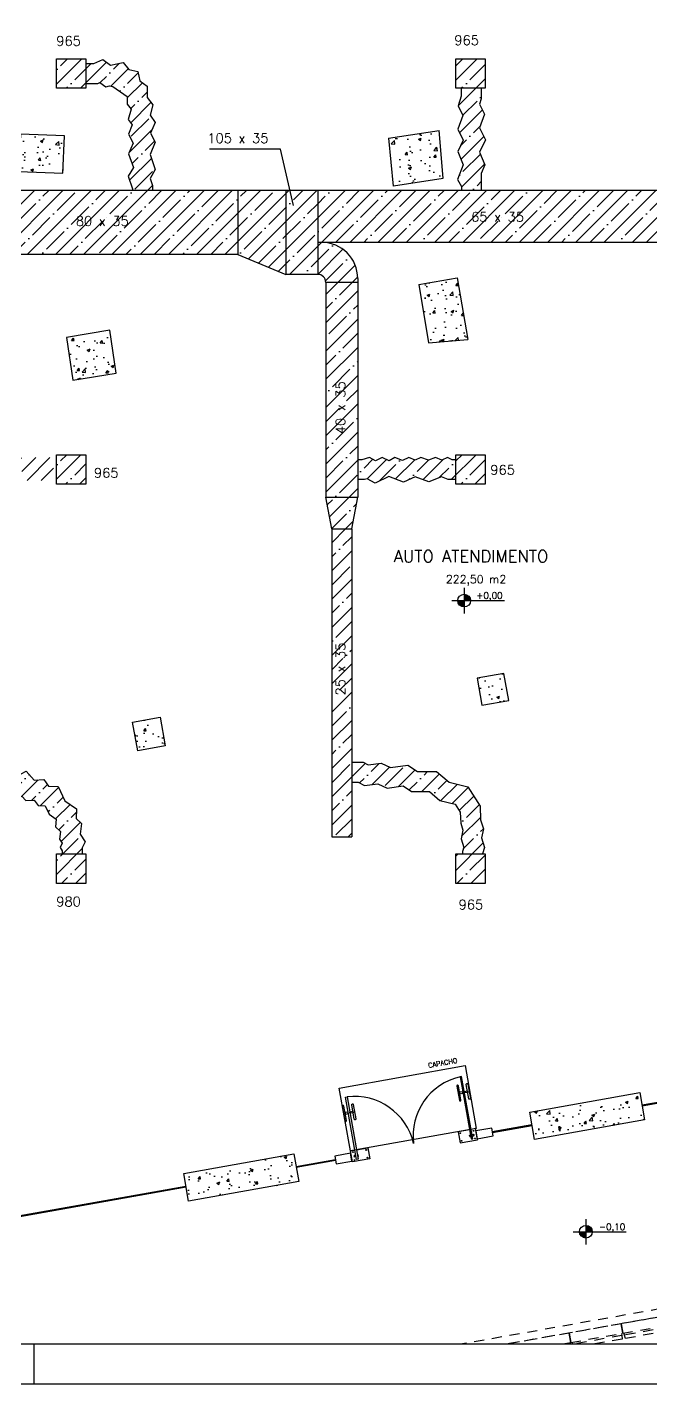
# Model space of a CAD drawing. Extents: x 372.3 to 443.5, y -41.5 to 0.6.
# Drawn here: x 415.7 to 423.51, y -41.46 to -24.47 of the extents above; entities that cross this region are included whole.
import ezdxf
from ezdxf.enums import TextEntityAlignment as Align

# ---------------------------------------------------------------- set-up
doc = ezdxf.new("R2010")
doc.units = 0
doc.header["$MEASUREMENT"] = 0
doc.linetypes.add('HIDDEN2', pattern=[0.1875, 0.125, -0.0625])
doc.layers.get('0').update_dxf_attribs({"linetype": 'CONTINUOUS'})
for name, color, linetype in [('A1ALV70', 145, 'CONTINUOUS'), ('A1PROJ20', 3, 'HIDDEN2'), ('A1VIDRO', 4, 'CONTINUOUS'), ('A1VISTA10', 10, 'CONTINUOUS'), ('A1VISTA15', 20, 'CONTINUOUS'), ('A2HACHU', 11, 'CONTINUOUS'), ('A2SIMBL', 30, 'CONTINUOUS'), ('A2TXT25', 4, 'CONTINUOUS'), ('A2TXT50', 13, 'CONTINUOUS'), ('AC-DUTOS', 14, 'CONTINUOUS'), ('AC-DUTOSMANTIDOS', 252, 'CONTINUOUS'), ('AC-TEXTO', 7, 'CONTINUOUS'), ('S2MARGF', 4, 'CONTINUOUS'), ('S2MARGG', 9, 'CONTINUOUS')]:
    doc.layers.add(name, color=color, linetype=linetype)
doc.styles.add('BB-ROM25', font='ROMANS.SHX', dxfattribs={"height": 0.12})
doc.styles.add('ROMANS', font='ROMANS.SHX')
doc.styles.add('SIMPLEX-08', font='simplex.shx', dxfattribs={"height": 0.08})
doc.styles.add('SIMPLEX-10', font='simplex.shx', dxfattribs={"height": 0.1})
doc.styles.add('SIMPLEX-15', font='simplex.shx', dxfattribs={"height": 0.15})
pattern_1 = [(50, (387.43742, -23.28168), (0.35863, -0.031376), [0.0375, -0.4125]), (355, (387.43742, -23.28168), (-0.0693757, 0.376096), [0.03, -0.33]), (100.4514, (387.4673, -23.2843), (0.2892547, 0.3447198), [0.03187, -0.350571]), (46.1842, (387.4374, -23.1817), (0.5336205, -0.0827595), [0.05625, -0.61875]), (96.6356, (387.4819, -23.1886), (0.467331, 0.487059), [0.047805, -0.5258565]), (351.1842, (387.4374, -23.1817), (0.467331, 0.487059), [0.045, -0.495]), (21, (387.48742, -23.20668), (0.2984535, -0.2013094), [0.0375, -0.4125]), (326, (387.48742, -23.20668), (0.1216577, 0.362575), [0.03, -0.33]), (71.4514, (387.5123, -23.22346), (0.4201113, 0.1612652), [0.03187, -0.350571]), (37.5, (387.43742, -23.28168), (0.00607993, 0.16644693), [0, -0.326, 0, -0.335, 0, -0.33125]), (7.5, (387.43742, -23.28168), (0.1315348, 0.19720586), [0, -0.191, 0, -0.3185, 0, -0.12625]), (327.5, (387.32592, -23.28168), (0.2669112, -0.01127744), [0, -0.125, 0, -0.39, 0, -0.5175]), (317.5, (387.27592, -23.28168), (0.2915931, 0.0500525), [0, -0.1625, 0, -0.259, 0, -0.3675])]
pattern_2 = [(45, (43.55946, 56.62904), (-0.1767767, 0.1767767), []), (45, (43.73624, 56.62904), (-0.1767767, 0.1767767), [0.3125, -0.0625, 0, -0.0625])]

# ---------------------------------------------------------------- blocks, each defined once
blk = doc.blocks.new('LETREIRO-PB')
for p, q in [((0, -0.102), (-8.782, -1.663)), ((0, 0), (0, -0.102)), ((-2.069, -0.618), (-3.713, -0.911)), ((-3.742, -0.916), (-5.387, -1.208)), ((-5.416, -1.213), (-7.326, -1.553)), ((-7.356, -1.558), (-7.946, -1.663))]:
    blk.add_line(p, q)
for points in [[(-3.753, -0.769), (-3.732, -0.887), (-2.059, -0.59), (-2.08, -0.471)], [(-5.427, -1.067), (-5.406, -1.185), (-3.732, -0.887), (-3.753, -0.769)], [(-7.367, -1.412), (-7.346, -1.53), (-5.406, -1.185), (-5.427, -1.067)], [(-8.016, -1.527), (-7.995, -1.645), (-7.346, -1.53), (-7.367, -1.412)]]:
    blk.add_lwpolyline(points, close=True)
for points in [[(-2.073, -0.592), (-2.069, -0.618), (-2.068, -0.662), (-3.699, -0.952), (-3.713, -0.911), (-3.718, -0.885)], [(-3.747, -0.89), (-3.742, -0.916), (-3.741, -0.96), (-5.372, -1.25), (-5.387, -1.208), (-5.391, -1.182)], [(-5.421, -1.187), (-5.416, -1.213), (-5.415, -1.258), (-7.312, -1.595), (-7.326, -1.553), (-7.331, -1.527)], [(-8.096, -1.663), (-7.995, -1.645), (-8.016, -1.527), (-8.782, -1.663)], [(-8.01, -1.648), (-8.007, -1.663)], [(-7.977, -1.663), (-7.981, -1.643)], [(-7.36, -1.532), (-7.356, -1.558), (-7.355, -1.603), (-7.697, -1.663)]]:
    blk.add_lwpolyline(points)
blk = doc.blocks.new('AMB')
at = {"layer": 'A2SIMBL'}
for p, q in [((-0.211, -0.53), (-0.211, -0.85)), ((-0.368, -0.69), (0.293, -0.69))]:
    blk.add_line(p, q, dxfattribs=at)
at = {"layer": 'A2SIMBL', "const_width": 0.08}
for points in [[(-0.251, -0.69, 0.414214), (-0.211, -0.73, 1)], [(-0.171, -0.69, 0.414214), (-0.211, -0.65, 1)]]:
    blk.add_lwpolyline(points, format="xyb", dxfattribs=at)
at = {"layer": 'A2SIMBL'}
blk.add_circle((-0.211, -0.69), 0.08, dxfattribs=at)
at = {"layer": 'A2TXT25', "style": 'SIMPLEX-10'}
blk.add_attdef('AREA', text='', height=0.1, dxfattribs=at).set_placement((-0.028, -0.507), align=Align.BOTTOM_CENTER)
at = {"layer": 'A2TXT25', "style": 'SIMPLEX-08'}
blk.add_attdef('COTAP', text='', height=0.08, dxfattribs=at).set_placement((0.283, -0.667), align=Align.RIGHT)
at = {"layer": 'A2TXT50', "style": 'SIMPLEX-15'}
blk.add_attdef('AMBIENTE', text='', height=0.15, dxfattribs=at).set_placement((-0.005, -0.003), align=Align.BOTTOM_CENTER)

msp = doc.modelspace()

# ---------------------------------------------------------------- hatches: boundary and pattern name
at = {"layer": 'A2HACHU'}
h = msp.add_hatch(dxfattribs=at)
h.set_pattern_fill('AR-CONC,_O', color=256, scale=0.05, double=1)
h.set_pattern_definition(pattern_1)
h.paths.add_polyline_path([(416.145, -26.298), (416.164, -25.833), (415.614, -25.811), (415.595, -26.276)])
h = msp.add_hatch(dxfattribs=at)
h.set_pattern_fill('AR-CONC,_O', color=256, scale=0.05, double=1)
h.set_pattern_definition([(50, (387.43742, -23.17886), (0.35863, -0.031376), [0.0375, -0.4125]), (355, (387.43742, -23.17886), (-0.0693757, 0.376096), [0.03, -0.33]), (100.4514, (387.4673, -23.18148), (0.2892547, 0.3447198), [0.03187, -0.350571]), (46.1842, (387.4374, -23.07886), (0.5336205, -0.0827595), [0.05625, -0.61875]), (96.6356, (387.4819, -23.08576), (0.467331, 0.487059), [0.047805, -0.5258565]), (351.1842, (387.4374, -23.07886), (0.467331, 0.487059), [0.045, -0.495]), (21, (387.48742, -23.10386), (0.2984535, -0.2013094), [0.0375, -0.4125]), (326, (387.48742, -23.10386), (0.1216577, 0.362575), [0.03, -0.33]), (71.4514, (387.5123, -23.12064), (0.4201113, 0.1612652), [0.03187, -0.350571]), (37.5, (387.43742, -23.17886), (0.00607993, 0.16644693), [0, -0.326, 0, -0.335, 0, -0.33125]), (7.5, (387.43742, -23.17886), (0.1315348, 0.1972059), [0, -0.191, 0, -0.3185, 0, -0.12625]), (327.5, (387.32592, -23.17886), (0.2669112, -0.01127744), [0, -0.125, 0, -0.39, 0, -0.5175]), (317.5, (387.27592, -23.17886), (0.2915931, 0.0500525), [0, -0.1625, 0, -0.259, 0, -0.3675])])
h.paths.add_polyline_path([(420.28, -26.457), (420.908, -26.362), (420.856, -25.765), (420.224, -25.861)])
h = msp.add_hatch(dxfattribs=at)
h.set_pattern_fill('AR-CONC,_O', color=256, scale=0.05, double=1)
h.set_pattern_definition(pattern_1)
h.paths.add_polyline_path([(421.084, -27.611), (420.601, -27.692), (420.724, -28.422), (421.214, -28.38)])
h = msp.add_hatch(dxfattribs=at)
h.set_pattern_fill('AR-CONC,_O', color=256, scale=0.05, double=1)
h.set_pattern_definition(pattern_1)
h.paths.add_polyline_path([(416.812, -28.802), (416.733, -28.263), (416.191, -28.358), (416.27, -28.892)])
h = msp.add_hatch(dxfattribs=at)
h.set_pattern_fill('AR-CONC,_O', color=256, scale=0.05, double=1)
h.set_pattern_definition(pattern_1)
h.paths.add_polyline_path([(421.668, -32.563), (421.333, -32.622), (421.393, -32.962), (421.728, -32.902)])
h = msp.add_hatch(dxfattribs=at)
h.set_pattern_fill('AR-CONC,_O', color=256, scale=0.05, double=1)
h.set_pattern_definition(pattern_1)
h.paths.add_polyline_path([(417.363, -33.113), (417.019, -33.174), (417.083, -33.533), (417.427, -33.472)])
h = msp.add_hatch(dxfattribs=at)
h.set_pattern_fill('AR-CONC,_O', color=256, scale=0.05, double=1)
h.set_pattern_definition([(50, (387.4571, -23.27818), (0.35863, -0.031376), [0.0375, -0.4125]), (355, (387.4571, -23.27818), (-0.0693757, 0.376096), [0.03, -0.33]), (100.4514, (387.487, -23.2808), (0.2892547, 0.3447198), [0.03187, -0.350571]), (46.1842, (387.4571, -23.1782), (0.5336205, -0.0827595), [0.05625, -0.61875]), (96.6356, (387.5016, -23.1851), (0.4673314, 0.487059), [0.047805, -0.5258565]), (351.1842, (387.4571, -23.1782), (0.467331, 0.487059), [0.045, -0.495]), (21, (387.5071, -23.20318), (0.2984535, -0.2013094), [0.0375, -0.4125]), (326, (387.5071, -23.20318), (0.1216577, 0.362575), [0.03, -0.33]), (71.4514, (387.532, -23.21995), (0.4201113, 0.1612652), [0.03187, -0.350571]), (37.5, (387.45711, -23.27818), (0.00607993, 0.16644693), [0, -0.326, 0, -0.335, 0, -0.33125]), (7.5, (387.45711, -23.27818), (0.1315348, 0.19720586), [0, -0.191, 0, -0.3185, 0, -0.12625]), (327.5, (387.34561, -23.27818), (0.2669112, -0.01127744), [0, -0.125, 0, -0.39, 0, -0.5175]), (317.5, (387.29561, -23.27818), (0.2915931, 0.0500525), [0, -0.1625, 0, -0.259, 0, -0.3675])])
h.paths.add_polyline_path([(421.991, -38.057), (422.052, -38.401), (423.43, -38.156), (423.369, -37.812)])
h = msp.add_hatch(dxfattribs=at)
h.set_pattern_fill('AR-CONC,_O', color=256, scale=0.05, double=1)
h.set_pattern_definition(pattern_1)
h.paths.add_polyline_path([(419.098, -38.927), (419.037, -38.582), (417.659, -38.827), (417.72, -39.172)])
at = {"layer": 'AC-DUTOSMANTIDOS'}
h = msp.add_hatch(dxfattribs=at)
h.set_pattern_fill('ANSI35', color=256, style=0)
h.set_pattern_definition(pattern_2)
h.paths.add_polyline_path([(410.23, -26.702), (410.016, -26.743), (410.188, -27.627), (410.402, -27.585)])
h.paths.add_polyline_path([(410.6, -26.666), (410.414, -26.666), (410.23, -26.702), (410.402, -27.585), (410.5, -27.566), (410.6, -27.566)])
h.paths.add_polyline_path([(410.812, -26.666), (410.6, -26.666), (410.6, -27.566), (410.812, -27.566)])
h.paths.add_polyline_path([(414.065, -26.666), (410.962, -26.666), (410.962, -27.566), (414.065, -27.566)])
h.paths.add_polyline_path([(414.665, -26.516), (414.065, -26.666), (414.065, -27.566), (414.665, -27.716)])
h.paths.add_polyline_path([(415.065, -26.516), (414.665, -26.516), (414.665, -27.716), (415.065, -27.716)])
h.paths.add_polyline_path([(418.337, -26.516), (415.065, -26.516), (415.065, -27.316), (415.115, -27.316), (418.337, -27.316)])
h.paths.add_polyline_path([(415.115, -27.316), (415.065, -27.316), (415.065, -27.716, -0.414214), (415.165, -27.816), (415.565, -27.816), (415.565, -27.766, 0.414214)])
h.paths.add_polyline_path([(418.937, -26.516), (418.337, -26.516), (418.337, -27.316), (418.937, -27.566)])
h.paths.add_polyline_path([(419.337, -26.516), (418.937, -26.516), (418.937, -27.566), (419.337, -27.566)])
h.paths.add_polyline_path([(417.302, -25.911), (417.243, -25.799), (417.302, -25.663), (417.237, -25.574), (417.273, -25.444), (417.201, -25.349), (417.201, -25.207), (417.107, -25.142), (417.083, -25.024), (416.971, -25.001), (416.9, -24.912), (416.74, -24.947), (416.645, -24.876), (416.533, -24.924), (416.434, -24.924), (416.434, -25.174), (416.583, -25.174), (416.61, -25.162), (416.682, -25.216), (416.73, -25.206), (416.769, -25.214), (416.951, -25.339), (416.951, -25.433), (416.999, -25.496), (416.964, -25.625), (417.015, -25.695), (416.966, -25.809), (417.026, -25.923), (416.969, -26.055), (417.029, -26.227), (416.964, -26.338), (417.017, -26.495), (417.017, -26.516), (417.267, -26.516), (417.267, -26.455), (417.237, -26.366), (417.302, -26.254), (417.237, -26.065)])
h.paths.add_polyline_path([(416.434, -24.865), (416.064, -24.865), (416.064, -25.235), (416.434, -25.235)])
h.paths.add_polyline_path([(421.436, -25.88), (421.362, -25.732), (421.425, -25.56), (421.362, -25.433), (421.381, -25.368), (421.381, -25.235), (421.131, -25.235), (421.131, -25.333), (421.094, -25.457), (421.153, -25.575), (421.09, -25.748), (421.158, -25.884), (421.09, -26.029), (421.158, -26.196), (421.085, -26.378), (421.135, -26.464), (421.135, -26.516), (421.385, -26.516), (421.385, -26.301), (421.428, -26.196), (421.363, -26.036)])
h.paths.add_polyline_path([(421.434, -24.865), (421.064, -24.865), (421.064, -25.235), (421.434, -25.235)])
h.paths.add_polyline_path([(419.387, -27.166), (419.337, -27.166), (419.337, -27.566, -0.414214), (419.437, -27.666), (419.837, -27.666), (419.837, -27.616, 0.414214)])
h.paths.add_polyline_path([(419.837, -27.666), (419.437, -27.666), (419.437, -30.355), (419.837, -30.355)])
h.paths.add_polyline_path([(421.064, -29.887), (421.021, -29.887), (420.961, -29.861), (420.892, -29.895), (420.811, -29.861), (420.724, -29.895), (420.629, -29.861), (420.557, -29.895), (420.477, -29.861), (420.399, -29.898), (420.301, -29.861), (420.229, -29.901), (420.145, -29.861), (420.061, -29.901), (419.986, -29.861), (419.888, -29.887), (419.837, -29.887), (419.837, -30.137), (419.921, -30.137), (419.955, -30.128), (420.055, -30.182), (420.225, -30.099), (420.41, -30.17), (420.556, -30.1), (420.729, -30.163), (420.885, -30.1), (420.97, -30.137), (421.064, -30.137)])
h.paths.add_polyline_path([(421.434, -29.825), (421.064, -29.825), (421.064, -30.195), (421.434, -30.195)])
h.paths.add_polyline_path([(419.837, -30.355), (419.437, -30.355), (419.512, -30.755), (419.762, -30.755)])
h.paths.add_polyline_path([(415.565, -27.816), (415.165, -27.816), (415.165, -30.355), (415.565, -30.355)])
h.paths.add_polyline_path([(416.064, -29.871), (416.047, -29.87), (416.029, -29.867), (416.019, -29.865), (416.009, -29.863), (415.998, -29.861), (415.988, -29.86), (415.978, -29.86), (415.968, -29.861), (415.957, -29.862), (415.947, -29.865), (415.936, -29.867), (415.919, -29.871), (415.898, -29.874), (415.879, -29.873), (415.862, -29.87), (415.852, -29.867), (415.841, -29.865), (415.831, -29.863), (415.821, -29.861), (415.811, -29.861), (415.801, -29.861), (415.791, -29.863), (415.781, -29.865), (415.771, -29.867), (415.755, -29.871), (415.737, -29.874), (415.721, -29.873), (415.706, -29.87), (415.697, -29.867), (415.688, -29.865), (415.679, -29.862), (415.669, -29.861), (415.66, -29.86), (415.649, -29.86), (415.638, -29.861), (415.627, -29.863), (415.616, -29.865), (415.596, -29.869), (415.579, -29.871), (415.565, -29.871), (415.565, -30.121), (415.591, -30.122), (415.614, -30.125), (415.635, -30.129), (415.653, -30.134), (415.671, -30.139), (415.687, -30.144), (415.701, -30.148), (415.716, -30.151), (415.729, -30.152), (415.742, -30.151), (415.754, -30.15), (415.766, -30.148), (415.778, -30.145), (415.796, -30.141), (415.815, -30.139), (415.834, -30.141), (415.853, -30.144), (415.864, -30.145), (415.875, -30.147), (415.887, -30.147), (415.9, -30.146), (415.914, -30.144), (415.93, -30.14), (415.946, -30.136), (415.965, -30.132), (415.985, -30.128), (416.008, -30.124), (416.034, -30.122), (416.064, -30.121)])
h.paths.add_polyline_path([(416.434, -29.825), (416.064, -29.825), (416.064, -30.195), (416.434, -30.195)])
h.paths.add_polyline_path([(415.165, -29.638), (415.135, -29.638), (415.104, -29.641), (415.075, -29.644), (415.047, -29.648), (415.019, -29.652), (414.993, -29.655), (414.968, -29.657), (414.944, -29.657), (414.921, -29.656), (414.899, -29.652), (414.878, -29.648), (414.857, -29.644), (414.838, -29.639), (414.818, -29.635), (414.799, -29.632), (414.781, -29.631), (414.762, -29.631), (414.743, -29.633), (414.724, -29.637), (414.704, -29.641), (414.684, -29.645), (414.663, -29.648), (414.642, -29.651), (414.619, -29.652), (414.596, -29.651), (414.571, -29.648), (414.547, -29.645), (414.522, -29.64), (414.497, -29.636), (414.472, -29.633), (414.448, -29.63), (414.424, -29.628), (414.402, -29.629), (414.381, -29.631), (414.36, -29.634), (414.34, -29.638), (414.322, -29.641), (414.304, -29.644), (414.286, -29.647), (414.27, -29.648), (414.254, -29.647), (414.239, -29.644), (414.223, -29.641), (414.208, -29.638), (414.192, -29.634), (414.175, -29.631), (414.158, -29.628), (414.14, -29.628), (414.12, -29.628), (414.099, -29.631), (414.077, -29.634), (414.055, -29.637), (414.055, -29.637), (414.033, -29.641), (414.012, -29.644), (413.991, -29.646), (413.971, -29.647), (413.952, -29.645), (413.935, -29.643), (413.919, -29.639), (413.903, -29.635), (413.887, -29.631), (413.871, -29.627), (413.858, -29.625), (413.854, -29.628), (413.852, -29.624), (413.84, -29.623), (413.823, -29.624), (413.805, -29.627), (413.787, -29.63), (413.769, -29.635), (413.751, -29.639), (413.733, -29.642), (413.716, -29.645), (413.699, -29.646), (413.683, -29.645), (413.66, -29.641), (413.66, -29.64), (413.652, -29.639), (413.637, -29.634), (413.622, -29.63), (413.606, -29.627), (413.591, -29.624), (413.575, -29.622), (413.558, -29.623), (413.54, -29.625), (413.523, -29.628), (413.505, -29.632), (413.487, -29.635), (413.469, -29.638), (413.452, -29.641), (413.429, -29.642), (413.406, -29.638), (413.392, -29.635), (413.377, -29.631), (413.363, -29.628), (413.348, -29.624), (413.332, -29.622), (413.316, -29.62), (413.298, -29.621), (413.278, -29.623), (413.257, -29.625), (413.234, -29.629), (413.209, -29.632), (413.181, -29.635), (413.152, -29.637), (413.121, -29.637), (413.121, -29.888), (413.162, -29.887), (413.197, -29.887), (413.224, -29.886), (413.246, -29.885), (413.263, -29.885), (413.283, -29.885), (413.304, -29.889), (413.322, -29.896), (413.335, -29.901), (413.348, -29.906), (413.362, -29.91), (413.377, -29.914), (413.392, -29.917), (413.408, -29.918), (413.425, -29.918), (413.442, -29.916), (413.46, -29.913), (413.479, -29.909), (413.497, -29.906), (413.515, -29.903), (413.533, -29.901), (413.55, -29.901), (413.567, -29.902), (413.583, -29.905), (413.598, -29.909), (413.614, -29.913), (413.629, -29.918), (413.645, -29.921), (413.661, -29.924), (413.678, -29.925), (413.695, -29.924), (413.712, -29.922), (413.73, -29.919), (413.748, -29.914), (413.766, -29.91), (413.785, -29.906), (413.785, -29.906), (413.8, -29.904), (413.824, -29.902), (413.846, -29.904), (413.861, -29.907, -0.000018), (413.861, -29.907), (413.875, -29.911), (413.89, -29.914), (413.905, -29.917), (413.922, -29.919), (413.94, -29.919), (413.949, -29.919), (413.951, -29.918), (414.127, -29.884), (414.13, -29.9), (414.15, -29.903), (414.168, -29.906), (414.185, -29.91), (414.202, -29.914), (414.219, -29.918), (414.237, -29.92), (414.255, -29.921), (414.274, -29.919), (414.294, -29.917), (414.315, -29.913), (414.337, -29.908), (414.36, -29.904), (414.383, -29.9), (414.407, -29.897), (414.432, -29.895), (414.457, -29.896), (414.483, -29.899), (414.508, -29.902), (414.534, -29.906), (414.56, -29.911), (414.584, -29.914), (414.608, -29.917), (414.631, -29.919), (414.652, -29.919), (414.672, -29.917), (414.691, -29.914), (414.709, -29.911), (414.727, -29.908), (414.743, -29.905), (414.76, -29.903), (414.776, -29.903), (414.793, -29.904), (414.81, -29.906), (414.827, -29.91), (414.846, -29.913), (414.866, -29.917), (414.888, -29.92), (414.912, -29.921), (414.938, -29.921), (414.967, -29.918), (414.998, -29.914), (415.029, -29.908), (415.061, -29.903), (415.091, -29.897), (415.12, -29.892), (415.145, -29.889), (415.165, -29.888)])
h.paths.add_polyline_path([(413.121, -29.572), (412.751, -29.572), (412.751, -29.942), (413.121, -29.942)])
h.paths.add_polyline_path([(415.565, -30.355), (415.165, -30.355), (415.24, -30.755), (415.49, -30.755)])
h.paths.add_polyline_path([(411.426, -27.163), (412.246, -27.163), (412.246, -26.983), (411.426, -26.983)], flags=24)
h.paths.add_polyline_path([(414.94, -27.604), (414.94, -26.687), (414.76, -26.687), (414.76, -27.604)], flags=24)
h.paths.add_polyline_path([(416.295, -26.989), (417.115, -26.989), (417.115, -26.809), (416.295, -26.809)], flags=24)
h.paths.add_polyline_path([(419.712, -29.581), (419.712, -28.761), (419.532, -28.761), (419.532, -29.581)], flags=24)
h.paths.add_polyline_path([(415.44, -29.581), (415.44, -28.761), (415.26, -28.761), (415.26, -29.581)], flags=24)
h = msp.add_hatch(dxfattribs=at)
h.set_pattern_fill('ANSI35', color=256, style=0)
h.set_pattern_definition(pattern_2)
h.paths.add_polyline_path([(424.411, -26.516), (419.337, -26.516), (419.337, -27.166), (419.387, -27.166), (424.411, -27.166)])
h.paths.add_polyline_path([(424.461, -26.766), (424.411, -26.766), (424.411, -27.166, -0.414214), (424.511, -27.266), (424.911, -27.266), (424.911, -27.216, 0.414214)])
h.paths.add_polyline_path([(428.142, -26.516), (424.411, -26.516), (424.411, -26.766), (428.142, -26.766)])
h.paths.add_polyline_path([(426.367, -26.036), (426.44, -25.88), (426.366, -25.732), (426.429, -25.56), (426.366, -25.433), (426.385, -25.368), (426.385, -25.235), (426.135, -25.235), (426.135, -25.333), (426.098, -25.457), (426.157, -25.575), (426.094, -25.748), (426.162, -25.884), (426.094, -26.029), (426.162, -26.196), (426.089, -26.378), (426.139, -26.464), (426.139, -26.516), (426.389, -26.516), (426.389, -26.301), (426.431, -26.196)])
h.paths.add_polyline_path([(427.683, -27.314), (427.683, -26.766), (427.533, -26.766), (427.533, -27.324), (427.589, -27.741), (427.908, -28.031), (428.35, -28.114), (429.257, -28.037), (429.615, -28.045), (429.615, -27.895), (429.252, -27.886), (428.358, -27.963), (427.977, -27.892), (427.73, -27.667)])
h.paths.add_polyline_path([(429.985, -27.785), (429.615, -27.785), (429.615, -28.155), (429.985, -28.155)])
h.paths.add_polyline_path([(426.064, -29.88), (426.012, -29.88), (425.927, -29.833), (425.827, -29.899), (425.7, -29.833), (425.55, -29.899), (425.362, -29.833), (425.243, -29.899), (425.112, -29.837), (424.981, -29.88), (424.911, -29.88), (424.911, -30.13), (425.021, -30.13), (425.095, -30.105), (425.251, -30.179), (425.385, -30.106), (425.561, -30.167), (425.691, -30.11), (425.842, -30.188), (425.939, -30.124), (425.948, -30.13), (426.064, -30.13)])
h.paths.add_polyline_path([(426.434, -29.825), (426.064, -29.825), (426.064, -30.195), (426.434, -30.195)])
h.paths.add_polyline_path([(424.911, -27.266), (424.511, -27.266), (424.511, -30.355), (424.911, -30.355)])
h.paths.add_polyline_path([(424.911, -30.355), (424.511, -30.355), (424.586, -30.755), (424.836, -30.755)])
h.paths.add_polyline_path([(426.434, -24.865), (426.064, -24.865), (426.064, -25.235), (426.434, -25.235)])
h.paths.add_polyline_path([(421.25, -26.936), (422.064, -26.936), (422.064, -26.756), (421.25, -26.756)], flags=24)
h.paths.add_polyline_path([(425.602, -26.727), (426.422, -26.727), (426.422, -26.547), (425.602, -26.547)], flags=24)
h.paths.add_polyline_path([(424.786, -29.581), (424.786, -28.761), (424.606, -28.761), (424.606, -29.581)], flags=24)
h = msp.add_hatch(dxfattribs=at)
h.set_pattern_fill('ANSI35', color=256, style=0)
h.set_pattern_definition(pattern_2)
h.paths.add_polyline_path([(415.49, -30.755), (415.24, -30.755), (415.24, -34.61), (415.49, -34.61)])
h.paths.add_polyline_path([(416.085, -33.982), (415.965, -33.975), (415.905, -33.894), (415.786, -33.9), (415.685, -33.788), (415.49, -33.893), (415.49, -34.14), (415.559, -34.14), (415.63, -34.101), (415.68, -34.156), (415.785, -34.151), (415.834, -34.217), (415.923, -34.222), (415.972, -34.327), (416.06, -34.388), (416.055, -34.487), (416.116, -34.542), (416.105, -34.641), (416.138, -34.691), (416.11, -34.746), (416.138, -34.784), (416.138, -34.825), (416.388, -34.825), (416.388, -34.75), (416.426, -34.673), (416.363, -34.578), (416.378, -34.443), (416.311, -34.382), (416.318, -34.261), (416.169, -34.159)])
h.paths.add_polyline_path([(416.434, -34.825), (416.064, -34.825), (416.064, -35.195), (416.434, -35.195)])
h.paths.add_polyline_path([(419.762, -30.755), (419.512, -30.755), (419.512, -34.61), (419.762, -34.61)])
h.paths.add_polyline_path([(420.825, -33.792), (420.585, -33.792), (420.463, -33.713), (420.246, -33.743), (420.13, -33.69), (419.969, -33.71), (419.904, -33.676), (419.762, -33.676), (419.762, -33.926), (419.842, -33.926), (419.921, -33.968), (420.091, -33.947), (420.208, -34), (420.405, -33.973), (420.511, -34.042), (420.734, -34.042), (420.867, -34.154), (421.058, -34.202), (421.122, -34.302), (421.127, -34.44), (421.154, -34.525), (421.132, -34.637), (421.164, -34.743), (421.148, -34.796), (421.148, -34.825), (421.4, -34.825), (421.425, -34.743), (421.389, -34.623), (421.411, -34.51), (421.376, -34.397), (421.369, -34.226), (421.216, -33.983), (420.983, -33.925)])
h.paths.add_polyline_path([(421.434, -34.825), (421.064, -34.825), (421.064, -35.195), (421.434, -35.195)])
h.paths.add_polyline_path([(424.836, -30.755), (424.586, -30.755), (424.586, -34.61), (424.836, -34.61)])
h.paths.add_polyline_path([(425.95, -33.928), (425.792, -33.795), (425.552, -33.795), (425.43, -33.716), (425.213, -33.745), (425.097, -33.692), (424.936, -33.713), (424.871, -33.678), (424.836, -33.678), (424.836, -33.943), (424.888, -33.97), (425.058, -33.949), (425.175, -34.002), (425.371, -33.976), (425.478, -34.045), (425.701, -34.045), (425.833, -34.156), (426.025, -34.204), (426.088, -34.305), (426.094, -34.443), (426.12, -34.528), (426.099, -34.639), (426.131, -34.745), (426.115, -34.798), (426.115, -34.825), (426.368, -34.825), (426.392, -34.745), (426.356, -34.626), (426.378, -34.513), (426.342, -34.4), (426.336, -34.228), (426.182, -33.986)])
h.paths.add_polyline_path([(426.434, -34.825), (426.064, -34.825), (426.064, -35.195), (426.434, -35.195)])
h.paths.add_polyline_path([(415.44, -32.854), (415.44, -32.034), (415.26, -32.034), (415.26, -32.854)], flags=24)
h.paths.add_polyline_path([(419.712, -32.854), (419.712, -32.034), (419.532, -32.034), (419.532, -32.854)], flags=24)
h.paths.add_polyline_path([(424.786, -32.854), (424.786, -32.034), (424.606, -32.034), (424.606, -32.854)], flags=24)

# ---------------------------------------------------------------- linework, layer by layer
at = {"color": 2}
for points in [[(421.335, -38.392), (421.532, -38.357), (421.515, -38.258), (421.318, -38.293)], [(419.567, -38.706), (419.764, -38.671), (419.746, -38.573), (419.55, -38.608)]]:
    msp.add_lwpolyline(points, close=True, dxfattribs=at)
at = {"layer": 'A1ALV70'}
for p, q in [((420.224, -25.861), (420.856, -25.765)), ((420.908, -26.362), (420.856, -25.765)), ((420.224, -25.861), (420.28, -26.462)), ((420.285, -26.456), (420.908, -26.362)), ((420.601, -27.692), (421.084, -27.611)), ((420.601, -27.693), (420.724, -28.422)), ((421.084, -27.611), (421.214, -28.38)), ((420.724, -28.422), (421.214, -28.38))]:
    msp.add_line(p, q, dxfattribs=at)
for points in [[(415.614, -25.811), (415.595, -26.276), (416.145, -26.298), (416.164, -25.833)], [(416.812, -28.802), (416.733, -28.263), (416.191, -28.358), (416.27, -28.892)], [(421.728, -32.902), (421.668, -32.563), (421.333, -32.622), (421.393, -32.962)], [(417.363, -33.113), (417.427, -33.472), (417.083, -33.533), (417.019, -33.174)], [(423.369, -37.812), (423.43, -38.156), (422.052, -38.401), (421.991, -38.057)], [(419.037, -38.582), (419.098, -38.927), (417.72, -39.172), (417.659, -38.827)]]:
    msp.add_lwpolyline(points, close=True, dxfattribs=at)
at = {"layer": 'A1PROJ20'}
msp.add_line((430.502, -39.298), (421.149, -40.962), dxfattribs=at)
at = {"layer": 'A1VIDRO', "ltscale": 0.2}
for p, q in [((423.397, -37.969), (424.038, -37.855)), ((423.399, -37.979), (424.04, -37.865)), ((421.522, -38.302), (422.019, -38.214)), ((421.524, -38.312), (422.02, -38.224)), ((419.065, -38.739), (419.557, -38.652)), ((419.067, -38.749), (419.559, -38.662)), ((414.733, -39.51), (417.687, -38.985)), ((414.735, -39.52), (417.688, -38.994))]:
    msp.add_line(p, q, dxfattribs=at)
at = {"layer": 'A1VIDRO', "linetype": 'CONTINUOUS'}
for points in [[(421.277, -38.391), (421.138, -37.613), (421.118, -37.616), (421.257, -38.395), (421.277, -38.391)], [(419.823, -38.65), (419.684, -37.871), (419.704, -37.868), (419.842, -38.647), (419.823, -38.65)]]:
    msp.add_lwpolyline(points, dxfattribs=at)
at = {"layer": 'A1VISTA10'}
for points in [[(419.745, -38.544), (419.605, -37.757), (421.181, -37.476), (421.321, -38.264)], [(421.116, -37.829), (421.116, -37.829), (421.155, -37.822), (421.155, -37.822), (421.152, -37.803), (421.152, -37.803), (421.112, -37.81), (421.112, -37.81)], [(421.214, -37.811), (421.214, -37.811), (421.175, -37.818), (421.175, -37.818), (421.171, -37.799), (421.171, -37.799), (421.211, -37.792), (421.211, -37.792)], [(419.681, -38.084), (419.681, -38.084), (419.721, -38.077), (419.721, -38.077), (419.717, -38.058), (419.717, -38.058), (419.678, -38.065), (419.678, -38.065)], [(419.78, -38.066), (419.78, -38.066), (419.74, -38.073), (419.74, -38.073), (419.737, -38.054), (419.737, -38.054), (419.776, -38.047), (419.776, -38.047)]]:
    msp.add_lwpolyline(points, close=True, dxfattribs=at)
for points in [[(421.123, -37.919, 0.414214), (421.13, -37.909), (421.098, -37.728, 0.414214), (421.088, -37.722), (421.084, -37.723, 0.414214), (421.078, -37.732), (421.11, -37.913, 0.414214), (421.119, -37.919)], [(421.238, -37.898, -0.414214), (421.228, -37.892), (421.196, -37.711, -0.414214), (421.203, -37.701), (421.207, -37.701, -0.414214), (421.216, -37.707), (421.248, -37.888, -0.414214), (421.242, -37.898)], [(419.689, -38.174, 0.414214), (419.696, -38.164), (419.664, -37.983, 0.414214), (419.654, -37.977), (419.65, -37.978, 0.414214), (419.644, -37.987), (419.676, -38.168, 0.414214), (419.685, -38.174)], [(419.803, -38.153, -0.414214), (419.794, -38.147), (419.762, -37.966, -0.414214), (419.768, -37.957), (419.772, -37.956, -0.414214), (419.782, -37.962), (419.814, -38.143, -0.414214), (419.807, -38.153)]]:
    msp.add_lwpolyline(points, format="xyb", close=True, dxfattribs=at)
for centre, start, end in [((421.289, -38.355), 103.0147, 187.3563), ((419.798, -38.62), 12.812, 97.1536)]:
    msp.add_arc(centre, 0.758, start, end, dxfattribs=at)
at = {"layer": 'A1VISTA15', "linetype": 'CONTINUOUS'}
for p, q in [((421.236, -38.279), (421.096, -38.304)), ((421.096, -38.304), (421.121, -38.442)), ((421.237, -38.346), (421.248, -38.344)), ((421.24, -38.363), (421.237, -38.346)), ((421.24, -38.363), (421.251, -38.361)), ((421.313, -38.265), (421.256, -38.276)), ((421.267, -38.34), (421.286, -38.337)), ((421.271, -38.358), (421.289, -38.355)), ((421.337, -38.404), (421.313, -38.265)), ((419.745, -38.544), (419.802, -38.534)), ((419.77, -38.683), (419.745, -38.544)), ((419.822, -38.531), (419.962, -38.506)), ((419.962, -38.506), (419.987, -38.644)), ((421.121, -38.442), (421.337, -38.404)), ((419.987, -38.644), (419.77, -38.683)), ((419.814, -38.599), (419.795, -38.602)), ((419.817, -38.616), (419.798, -38.62)), ((419.844, -38.593), (419.833, -38.595)), ((419.847, -38.611), (419.836, -38.613)), ((419.847, -38.611), (419.844, -38.593))]:
    msp.add_line(p, q, dxfattribs=at)
for centre in [(421.122, -38.322), (421.288, -38.293), (421.306, -38.389), (419.778, -38.561), (419.944, -38.532), (421.139, -38.419), (419.795, -38.658), (419.961, -38.629)]:
    msp.add_circle(centre, 0.00499, dxfattribs=at)
for centre, start, end in [((421.285, -38.346), 295.5613, 84.607), ((419.799, -38.61), 115.5613, 264.607)]:
    msp.add_arc(centre, 0.00932, start, end, dxfattribs=at)
at = {"layer": 'A2SIMBL'}
for p, q in [((421.17, -31.492), (421.17, -31.812)), ((421.014, -31.652), (421.674, -31.652))]:
    msp.add_line(p, q, dxfattribs=at)
at = {"layer": 'A2SIMBL', "const_width": 0.08}
for points in [[(421.21, -31.652, 0.414214), (421.17, -31.612, 1)], [(421.13, -31.652, 0.414214), (421.17, -31.692, 1)]]:
    msp.add_lwpolyline(points, format="xyb", dxfattribs=at)
at = {"layer": 'A2SIMBL'}
msp.add_circle((421.17, -31.652), 0.08, dxfattribs=at)
at = {"layer": 'AC-DUTOS', "ltscale": 0.2}
for p, q in [((428.142, -26.516), (414.665, -26.516)), ((418.337, -26.516), (418.337, -27.316)), ((418.937, -26.516), (418.937, -27.566)), ((419.337, -26.516), (419.337, -27.566)), ((424.411, -27.166), (419.337, -27.166)), ((419.387, -27.166), (419.337, -27.166)), ((418.337, -27.316), (415.065, -27.316)), ((418.337, -27.316), (418.937, -27.566)), ((419.337, -27.566), (418.937, -27.566)), ((419.837, -27.666), (419.437, -27.666)), ((419.437, -27.666), (419.437, -30.355)), ((419.837, -27.616), (419.837, -30.355)), ((419.437, -30.355), (419.837, -30.355)), ((419.512, -30.755), (419.437, -30.355)), ((419.762, -30.755), (419.837, -30.355)), ((419.512, -30.755), (419.762, -30.755)), ((419.512, -30.755), (419.512, -34.61)), ((419.762, -30.755), (419.762, -34.61)), ((419.512, -34.61), (419.762, -34.61))]:
    msp.add_line(p, q, dxfattribs=at)
for points in [[(416.064, -24.865), (416.434, -24.865), (416.434, -25.235), (416.064, -25.235)], [(421.064, -24.865), (421.434, -24.865), (421.434, -25.235), (421.064, -25.235)], [(416.064, -29.825), (416.434, -29.825), (416.434, -30.195), (416.064, -30.195)], [(421.064, -29.825), (421.434, -29.825), (421.434, -30.195), (421.064, -30.195)], [(416.064, -34.825), (416.434, -34.825), (416.434, -35.195), (416.064, -35.195)], [(421.064, -34.825), (421.434, -34.825), (421.434, -35.195), (421.064, -35.195)]]:
    msp.add_lwpolyline(points, close=True, dxfattribs=at)
for points in [[(416.432, -24.924), (416.533, -24.924), (416.645, -24.876), (416.74, -24.947), (416.9, -24.912), (416.971, -25.001), (417.083, -25.024), (417.107, -25.142), (417.201, -25.207), (417.201, -25.349), (417.273, -25.444), (417.237, -25.574), (417.302, -25.663), (417.243, -25.799), (417.302, -25.911), (417.237, -26.065), (417.302, -26.254), (417.237, -26.366), (417.267, -26.455), (417.267, -26.514)], [(416.432, -25.174), (416.583, -25.174), (416.61, -25.162), (416.682, -25.216), (416.73, -25.206), (416.769, -25.214), (416.951, -25.339), (416.951, -25.433), (416.999, -25.496), (416.964, -25.625), (417.015, -25.695), (416.966, -25.809), (417.026, -25.923), (416.969, -26.055), (417.029, -26.227), (416.964, -26.338), (417.017, -26.495), (417.017, -26.514)], [(421.131, -25.235), (421.131, -25.333), (421.094, -25.457), (421.153, -25.575), (421.09, -25.748), (421.158, -25.884), (421.09, -26.029), (421.158, -26.196), (421.085, -26.378), (421.135, -26.464), (421.135, -26.516)], [(421.381, -25.235), (421.381, -25.368), (421.362, -25.433), (421.425, -25.56), (421.362, -25.732), (421.436, -25.88), (421.363, -26.036), (421.428, -26.196), (421.385, -26.301), (421.385, -26.516)], [(421.065, -29.887), (421.021, -29.887), (420.961, -29.861), (420.892, -29.895), (420.811, -29.861), (420.724, -29.895), (420.629, -29.861), (420.557, -29.895), (420.477, -29.861), (420.399, -29.898), (420.301, -29.861), (420.229, -29.901), (420.145, -29.861), (420.061, -29.901), (419.986, -29.861), (419.888, -29.887), (419.839, -29.887)], [(421.065, -30.137), (420.97, -30.137), (420.885, -30.1), (420.729, -30.163), (420.556, -30.1), (420.41, -30.17), (420.225, -30.099), (420.055, -30.182), (419.955, -30.128), (419.921, -30.137), (419.839, -30.137)], [(415.493, -33.89), (415.496, -33.89), (415.685, -33.788), (415.786, -33.9), (415.905, -33.894), (415.965, -33.975), (416.085, -33.982), (416.169, -34.159), (416.318, -34.261), (416.311, -34.382), (416.378, -34.443), (416.363, -34.578), (416.426, -34.673), (416.388, -34.75), (416.388, -34.823)], [(419.762, -33.676), (419.904, -33.676), (419.969, -33.71), (420.13, -33.69), (420.246, -33.743), (420.463, -33.713), (420.585, -33.792), (420.825, -33.792), (420.983, -33.925), (421.216, -33.983), (421.369, -34.226), (421.376, -34.397), (421.411, -34.51), (421.389, -34.623), (421.425, -34.743), (421.4, -34.825)], [(419.762, -33.926), (419.842, -33.926), (419.921, -33.968), (420.091, -33.947), (420.208, -34), (420.405, -33.973), (420.511, -34.042), (420.734, -34.042), (420.867, -34.154), (421.058, -34.202), (421.122, -34.302), (421.127, -34.44), (421.154, -34.525), (421.132, -34.637), (421.164, -34.743), (421.148, -34.796), (421.148, -34.822)], [(415.493, -34.14), (415.559, -34.14), (415.63, -34.101), (415.68, -34.156), (415.785, -34.151), (415.834, -34.217), (415.923, -34.222), (415.972, -34.327), (416.06, -34.388), (416.055, -34.487), (416.116, -34.542), (416.105, -34.641), (416.138, -34.691), (416.11, -34.746), (416.138, -34.784), (416.138, -34.823)]]:
    msp.add_lwpolyline(points, dxfattribs=at)
for centre, radius in [((419.387, -27.616), 0.45), ((419.337, -27.666), 0.1)]:
    msp.add_arc(centre, radius, 0, 90, dxfattribs=at)
at = {"layer": 'AC-TEXTO', "ltscale": 0.2}
msp.add_lwpolyline([(419.032, -26.703), (418.872, -25.997), (417.983, -25.997)], dxfattribs=at)
at = {"layer": 'S2MARGF'}
msp.add_line((415.781, -40.962), (415.781, -41.462), dxfattribs=at)
msp.add_lwpolyline([(372.331, -41.462), (443.531, -41.462), (443.531, 0.588), (372.331, 0.588)], close=True, dxfattribs=at)
at = {"layer": 'S2MARGG'}
msp.add_lwpolyline([(443.031, -37.845), (443.031, 0.088), (373.581, 0.088), (373.581, -40.962), (443.031, -40.962)], dxfattribs=at)

# ---------------------------------------------------------------- block references
ref = msp.add_blockref('AMB', (422.905, -38.867))
ref.add_attrib('COTAP', '-0,10', dxfattribs={"layer": 'A2TXT25', "height": 0.08, "style": 'SIMPLEX-08'}).set_placement((423.187, -39.535), align=Align.RIGHT)
at = {"layer": 'A1PROJ20'}
msp.add_blockref('LETREIRO-PB', (430.502, -39.298), dxfattribs=at)

# ---------------------------------------------------------------- texts
at = {"layer": 'A2TXT25'}
for s, height, style, p in [('222,50 m2', 0.1, 'SIMPLEX-10', (420.942, -31.434)), ('+0,00', 0.08, 'SIMPLEX-08', (421.322, -31.628))]:
    msp.add_text(s, height=height, dxfattribs=dict(at, style=style)).set_placement(p)
at = {"layer": 'A2TXT25', "style": 'BB-ROM25'}
msp.add_text('CAPACHO', height=0.06, rotation=10.0654, dxfattribs=at).set_placement((420.726, -37.504))
at = {"layer": 'A2TXT50', "style": 'SIMPLEX-15'}
msp.add_text('AUTO ATENDIMENTO', height=0.15, dxfattribs=at).set_placement((420.288, -31.172))
at = {"layer": 'AC-TEXTO', "style": 'ROMANS'}
for s, p in [('965', (416.062, -24.703)), ('965', (421.047, -24.694)), ('105 x 35', (417.954, -25.921)), ('80 x 35', (416.307, -26.959)), ('65 x 35', (421.257, -26.906)), ('965', (416.534, -30.112)), ('965', (421.497, -30.074)), ('980', (416.062, -35.482)), ('965', (421.1, -35.52))]:
    msp.add_text(s, height=0.12, dxfattribs=at).set_placement(p)
for s, p in [('40 x 35', (419.682, -29.568)), ('25 x 35', (419.682, -32.841))]:
    msp.add_text(s, height=0.12, rotation=90, dxfattribs=at).set_placement(p)

doc.saveas('drawing.dxf')
